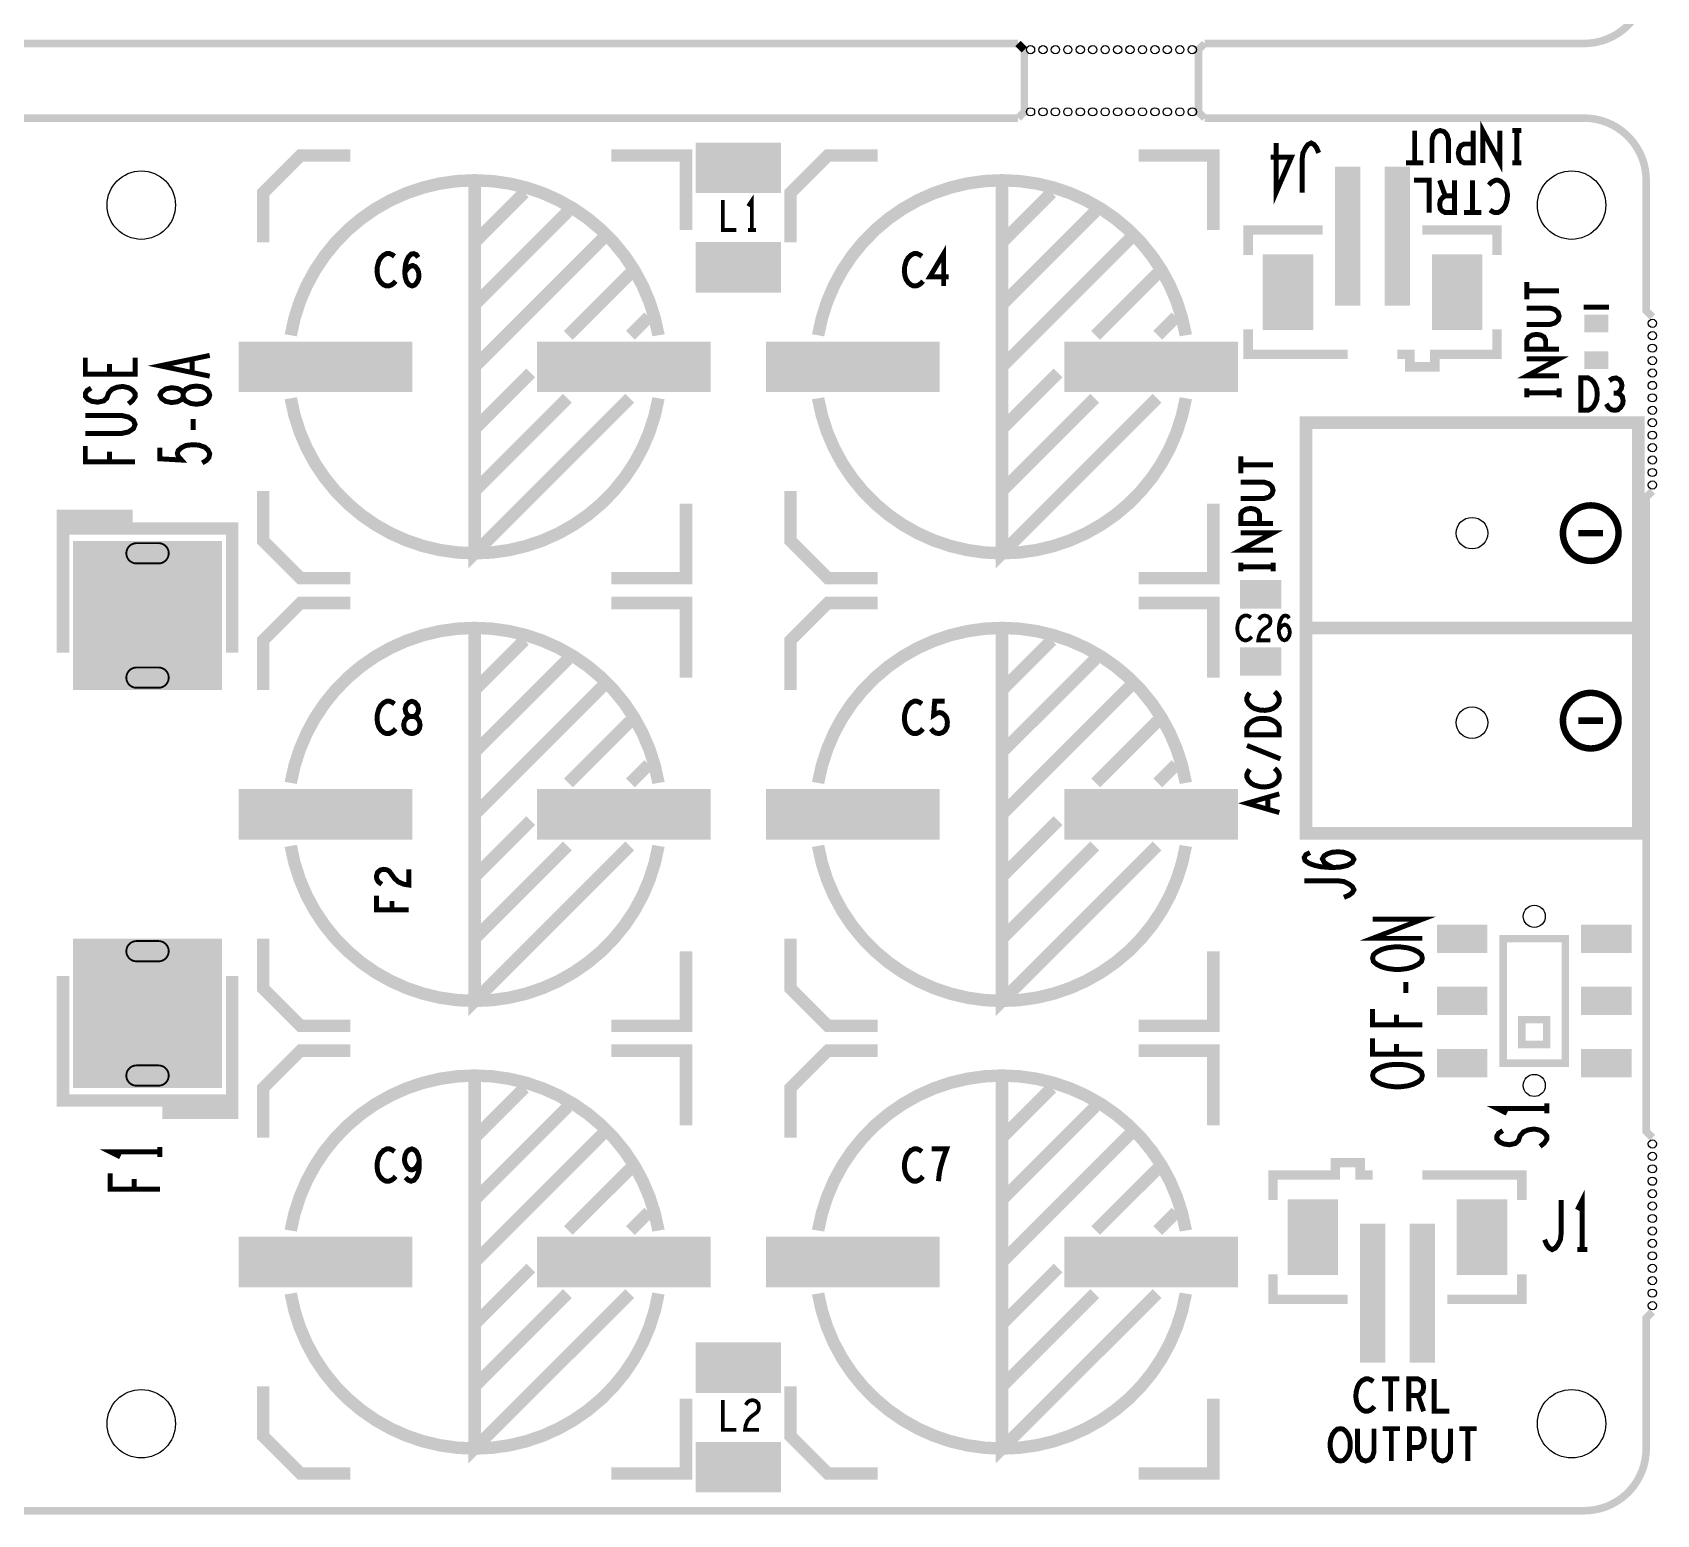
# Model space of a CAD drawing. Extents: x -8 to 132, y -59 to 56.
# Drawn here: x 67.1 to 132.4, y -59.2 to 0.4 of the extents above; entities that cross this region are included whole.
import ezdxf

# ---------------------------------------------------------------- set-up
doc = ezdxf.new("R2010")
doc.units = 0
doc.layers.get('0').update_dxf_attribs({"linetype": 'CONTINUOUS'})
for name, color, linetype in [('BOARD_ART', 7, 'CONTINUOUS'), ('LINEARPIPRO-1-4_DRL', 1, 'CONTINUOUS'), ('LINEARPIPRO_ROU', 4, 'CONTINUOUS'), ('PASTETOP_ART', 10, 'CONTINUOUS'), ('SILK_TOP_ART', 12, 'CONTINUOUS')]:
    doc.layers.add(name, color=color, linetype=linetype)

# ---------------------------------------------------------------- blocks, each defined once
blk = doc.blocks.new('RECTANGLE_5')
blk.add_solid([(1.016, 0.5715), (1.016, -0.5715), (-1.016, 0.5715), (-1.016, -0.5715)])
blk = doc.blocks.new('RECTANGLE_62')
blk.add_solid([(0.4826, 0.3556), (0.4826, -0.3556), (-0.4826, 0.3556), (-0.4826, -0.3556)])
blk = doc.blocks.new('RECTANGLE_61')
blk.add_solid([(3.4925, 1.016), (3.4925, -1.016), (-3.4925, 1.016), (-3.4925, -1.016)])
blk = doc.blocks.new('RECTANGLE_58')
blk.add_solid([(1.7145, 1.016), (1.7145, -1.016), (-1.7145, 1.016), (-1.7145, -1.016)])
blk = doc.blocks.new('RECTANGLE_57')
blk.add_solid([(1.016, 1.524), (1.016, -1.524), (-1.016, 1.524), (-1.016, -1.524)])
blk = doc.blocks.new('RECTANGLE_10')
blk.add_solid([(0.8255, 0.5715), (0.8255, -0.5715), (-0.8255, 0.5715), (-0.8255, -0.5715)])
blk = doc.blocks.new('RECTANGLE_60')
blk.add_solid([(0.508, 2.794), (0.508, -2.794), (-0.508, 2.794), (-0.508, -2.794)])
blk = doc.blocks.new('ROUND_3')
blk.add_circle((0, 0), 0.165)
blk = doc.blocks.new('ROUND_37')
blk.add_circle((0, 0), 0.445)
blk = doc.blocks.new('ROUND_78')
blk.add_circle((0, 0), 0.635)
blk = doc.blocks.new('ROUND_8')
blk.add_circle((0, 0), 1.375)

msp = doc.modelspace()

# ---------------------------------------------------------------- linework, layer by layer
at = {"layer": 'BOARD_ART', "const_width": 0.3048}
for points in [[(129.5, 0, 0.4142136), (132, 2.5)], [(132, -5.5, 0.4142136), (129.5, -3)], [(129.5, -59, 0.4142136), (132, -56.5)]]:
    msp.add_lwpolyline(points, format="xyb", dxfattribs=at)
for points in [[(25.25, 0), (106.75, 0)], [(106.75, 0), (107, -0.25)], [(114.25, -3), (114, -2.75), (114, -0.25), (114.25, 0)], [(114.25, 0), (129.5, 0)], [(107, -0.25), (107, -2.75), (106.75, -3)], [(106.75, -3), (25.25, -3)], [(129.5, -3), (114.25, -3)], [(132.25, -11), (132, -10.75), (132, -5.5)], [(132.25, -44), (132, -43.75), (132, -18.25), (132.25, -18)], [(132, -56.5), (132, -51.25), (132.25, -51)], [(2.5, -59), (129.5, -59)]]:
    msp.add_lwpolyline(points, dxfattribs=at)
at = {"layer": 'LINEARPIPRO_ROU', "const_width": 0.075}
for points in [[(71.3054, -20.0932, 1), (71.3054, -20.907)], [(72.1944, -20.907, 1), (72.1944, -20.0932)], [(71.3054, -25.0932, 1), (71.3054, -25.907)], [(72.1944, -25.907, 1), (72.1944, -25.0932)], [(71.3054, -36.0932, 1), (71.3054, -36.907)], [(72.1944, -36.907, 1), (72.1944, -36.0932)], [(71.3054, -41.0932, 1), (71.3054, -41.907)], [(72.1944, -41.907, 1), (72.1944, -41.0932)]]:
    msp.add_lwpolyline(points, format="xyb", dxfattribs=at)
for points in [[(72.1944, -20.0932), (71.3054, -20.0932)], [(71.3054, -20.907), (72.1944, -20.907)], [(72.1944, -25.0932), (71.3054, -25.0932)], [(71.3054, -25.907), (72.1944, -25.907)], [(72.1944, -36.0932), (71.3054, -36.0932)], [(71.3054, -36.907), (72.1944, -36.907)], [(72.1944, -41.0932), (71.3054, -41.0932)], [(71.3054, -41.907), (72.1944, -41.907)]]:
    msp.add_lwpolyline(points, dxfattribs=at)
at = {"layer": 'PASTETOP_ART'}
for points in [[(68.75, -26), (68.75, -20), (74.75, -26), (74.75, -20)], [(68.75, -20), (68.75, -20), (74.75, -20), (68.75, -20)], [(68.75, -42), (68.75, -36), (74.75, -42), (74.75, -36)]]:
    msp.add_solid(points, dxfattribs=at)
at = {"layer": 'SILK_TOP_ART'}
for points, const_width in [([(126.118, -3.5), (126.118, -4.8), (125.428, -3.5), (125.428, -4.8)], 0.2), ([(117.12, -4), (117.12, -6), (117.7367, -4.5667), (116.9033, -4.5667)], 0.2), ([(118.8333, -4.4), (118.75, -4.2), (118.65, -4.0667), (118.5333, -4), (118.4, -4.0667), (118.3, -4.2), (118.2, -4.4), (118.1667, -4.6666), (118.1667, -6)], 0.2), ([(122.692, -4.8), (122.692, -3.5)], 0.2), ([(124.049, -4.8), (124.049, -3.8683), (123.989, -3.6733), (123.869, -3.5433), (123.719, -3.5), (123.569, -3.5433), (123.449, -3.6733), (123.389, -3.8683), (123.389, -4.8)], 0.2), ([(125.046, -3.5), (125.046, -4.8), (124.686, -4.8), (124.566, -4.735), (124.476, -4.5833), (124.446, -4.41), (124.476, -4.2367), (124.551, -4.1067), (124.686, -4.0416), (125.046, -4.0416)], 0.2), ([(126.98, -3.5), (126.62, -3.5)], 0.2), ([(126.8, -4.8), (126.8, -3.5)], 0.2), ([(79.9, -4.5), (77.9, -4.5), (76.4, -6), (76.4, -8)], 0.5), ([(90.4, -4.5), (93.4, -4.5), (93.4, -7.5)], 0.5), ([(101.1, -4.5), (99.1, -4.5), (97.6, -6), (97.6, -8)], 0.5), ([(111.6, -4.5), (114.6, -4.5), (114.6, -7.5)], 0.5), ([(123.037, -4.8), (122.347, -4.8)], 0.2), ([(126.98, -4.8), (126.62, -4.8)], 0.2), ([(84.9, -5.5), (84.9, -20.5), (91.1341, -14.2659)], 0.5), ([(84.9, -8), (86.9, -6)], 0.5), ([(106.1, -5.5), (106.1, -20.5), (112.3341, -14.2659)], 0.5), ([(106.1, -8), (108.1, -6)], 0.5), ([(123.269, -6.8), (123.269, -5.5), (122.669, -5.5)], 0.2), ([(124.296, -5.5), (124.296, -6.8), (123.921, -6.8), (123.801, -6.735), (123.726, -6.6483), (123.696, -6.475), (123.726, -6.3017), (123.816, -6.1933), (123.921, -6.1283), (124.296, -6.1283)], 0.2), ([(123.921, -6.1283), (123.696, -5.5)], 0.2), ([(125.023, -6.8), (125.023, -5.5)], 0.2), ([(125.72, -6.6917), (125.81, -6.7567), (125.915, -6.8), (126.035, -6.8), (126.17, -6.735), (126.275, -6.6267), (126.35, -6.4967), (126.41, -6.28), (126.425, -6.085), (126.395, -5.89), (126.35, -5.76), (126.26, -5.63), (126.155, -5.5433), (126.05, -5.5), (125.945, -5.5), (125.84, -5.5433), (125.75, -5.6083), (125.675, -5.695)], 0.2), ([(84.9, -11), (84.9, -10.5), (88.65, -6.75)], 0.5), ([(94.8833, -6.3), (94.8833, -7.5), (95.4167, -7.5)], 0.15), ([(96.05, -7.5), (96.05, -6.3), (95.89, -6.54)], 0.15), ([(106.1, -11), (106.1, -10.5), (109.85, -6.75)], 0.5), ([(125.368, -6.8), (124.678, -6.8)], 0.2), ([(84.9, -13.5), (84.9, -13), (90.15, -7.75)], 0.5), ([(95.89, -7.5), (96.21, -7.5)], 0.15), ([(106.1, -13.5), (106.1, -13), (111.35, -7.75)], 0.5), ([(119, -7.5), (116, -7.5), (116, -8.5)], 0.381), ([(126, -8.5), (126, -7.5), (123, -7.5)], 0.381), ([(81.68, -8.5583), (81.59, -8.4933), (81.485, -8.45), (81.365, -8.45), (81.23, -8.515), (81.125, -8.6233), (81.05, -8.7533), (80.99, -8.97), (80.975, -9.165), (81.005, -9.36), (81.05, -9.49), (81.14, -9.62), (81.245, -9.7067), (81.35, -9.75), (81.455, -9.75), (81.56, -9.7067), (81.65, -9.6417), (81.725, -9.555)], 0.2), ([(82.092, -9.2084), (82.197, -9.0567), (82.287, -8.97), (82.407, -8.9267), (82.512, -8.97), (82.587, -9.0567), (82.647, -9.1867), (82.662, -9.3383), (82.647, -9.4684), (82.587, -9.5984), (82.497, -9.7067), (82.392, -9.75), (82.272, -9.7067), (82.167, -9.5767), (82.107, -9.3817), (82.092, -9.165), (82.122, -8.8834), (82.167, -8.7316), (82.242, -8.58), (82.347, -8.4717), (82.452, -8.45), (82.557, -8.4933), (82.632, -8.6017)], 0.2), ([(102.88, -8.5583), (102.79, -8.4933), (102.685, -8.45), (102.565, -8.45), (102.43, -8.515), (102.325, -8.6233), (102.25, -8.7533), (102.19, -8.97), (102.175, -9.165), (102.205, -9.36), (102.25, -9.49), (102.34, -9.62), (102.445, -9.7067), (102.55, -9.75), (102.655, -9.75), (102.76, -9.7067), (102.85, -9.6417), (102.925, -9.555)], 0.2), ([(103.757, -9.75), (103.757, -8.45), (103.202, -9.3817), (103.952, -9.3817)], 0.2), ([(88.6659, -11.7341), (91.15, -9.25)], 0.5), ([(109.8659, -11.7341), (112.35, -9.25)], 0.5), ([(127.2, -10.287), (127.2, -9.597)], 0.2), ([(127.2, -9.942), (128.5, -9.942)], 0.2), ([(91.1659, -11.7341), (91.9, -11)], 0.5), ([(112.3659, -11.7341), (113.1, -11)], 0.5), ([(127.2, -11.299), (128.1317, -11.299), (128.3267, -11.239), (128.4567, -11.119), (128.5, -10.969), (128.4567, -10.819), (128.3267, -10.699), (128.1317, -10.639), (127.2, -10.639)], 0.2), ([(129.492, -10.603), (130.508, -10.603)], 0.2032), ([(116, -11.5), (116, -12.5), (120, -12.5)], 0.381), ([(126, -11.5), (126, -12.5), (123.5, -12.5), (123.5, -13), (122.5, -13), (122.5, -12.5), (122, -12.5)], 0.381), ([(128.5, -12.296), (127.2, -12.296), (127.2, -11.936), (127.265, -11.816), (127.4167, -11.726), (127.59, -11.696), (127.7633, -11.726), (127.8933, -11.801), (127.9584, -11.936), (127.9584, -12.296)], 0.2), ([(71.25, -12.6267), (71.25, -13.2933), (69.25, -13.2933), (69.25, -12.6267)], 0.2), ([(70.2166, -12.8933), (70.2166, -13.2933)], 0.2), ([(74.25, -13.3767), (72.25, -12.96), (74.25, -12.5433)], 0.2), ([(73.55, -12.6933), (73.55, -13.2267)], 0.2), ([(84.9, -15.5), (87.1576, -13.2424)], 0.5), ([(106.1, -15.5), (108.3576, -13.2424)], 0.5), ([(128.5, -13.368), (127.2, -13.368), (128.5, -12.678), (127.2, -12.678)], 0.2), ([(70.9834, -14.49), (71.15, -14.3567), (71.25, -14.2067), (71.25, -14.0733), (71.15, -13.94), (70.9834, -13.84), (70.75, -13.79), (70.5167, -13.8233), (70.3167, -13.9067), (70.1833, -14.0567), (70.1167, -14.2567), (69.9834, -14.3733), (69.75, -14.4233), (69.5167, -14.39), (69.35, -14.3067), (69.25, -14.19), (69.25, -14.0733), (69.3167, -13.9567), (69.4833, -13.8567)], 0.2), ([(74.25, -14.14), (74.2167, -14.0233), (74.1167, -13.89), (73.9501, -13.8067), (73.7167, -13.7733), (73.4834, -13.8067), (73.2834, -13.9067), (73.1833, -14.0567), (73.1833, -14.2233), (73.1167, -14.3233), (72.95, -14.4067), (72.7167, -14.44), (72.4833, -14.39), (72.3167, -14.2734), (72.25, -14.14), (72.3167, -14.0067), (72.4833, -13.89), (72.7167, -13.84), (72.95, -13.8733), (73.1167, -13.9567), (73.1833, -14.0567), (73.1833, -14.2233), (73.2834, -14.3733), (73.4834, -14.4733), (73.7167, -14.5067), (73.9501, -14.4733), (74.1167, -14.39), (74.2167, -14.2567), (74.25, -14.14)], 0.2), ([(129.37, -14.75), (129.37, -13.45), (129.67, -13.45), (129.79, -13.515), (129.88, -13.6017), (129.955, -13.7316), (130.015, -13.8834), (130.03, -14.1), (130.015, -14.3167), (129.955, -14.4684), (129.88, -14.5984), (129.79, -14.685), (129.67, -14.75), (129.37, -14.75)], 0.2), ([(130.832, -14.0567), (130.922, -13.9917), (130.997, -13.8834), (131.027, -13.7533), (130.997, -13.6233), (130.922, -13.515), (130.787, -13.45), (130.652, -13.4717), (130.517, -13.5583)], 0.2), ([(84.9, -19), (84.9, -18), (88.6341, -14.2659)], 0.5), ([(106.1, -19), (106.1, -18), (109.8341, -14.2659)], 0.5), ([(127.2, -14.23), (127.2, -13.87)], 0.2), ([(127.2, -14.05), (128.5, -14.05)], 0.2), ([(128.5, -14.23), (128.5, -13.87)], 0.2), ([(130.397, -14.49), (130.487, -14.6417), (130.607, -14.7283), (130.742, -14.75), (130.862, -14.7283), (130.982, -14.62), (131.057, -14.49), (131.072, -14.36), (131.042, -14.2084), (130.937, -14.1), (130.832, -14.0567), (130.697, -14.0567)], 0.2), ([(69.25, -15.6867), (70.6833, -15.6867), (70.9834, -15.62), (71.1833, -15.4867), (71.25, -15.32), (71.1833, -15.1533), (70.9834, -15.02), (70.6833, -14.9533), (69.25, -14.9533)], 0.2), ([(73.5834, -15.5367), (73.5834, -15.1033)], 0.2), ([(125, -15.245), (118.3198, -15.245), (118.3198, -31.755), (131.6802, -31.755), (131.6802, -15.245), (125, -15.245)], 0.508), ([(71.25, -16.8167), (69.25, -16.8167), (69.25, -16.1833)], 0.2), ([(70.2166, -16.4167), (70.2166, -16.8167)], 0.2), ([(73.9501, -16.8667), (74.1167, -16.7667), (74.2167, -16.65), (74.25, -16.5), (74.1833, -16.35), (74.05, -16.2333), (73.8167, -16.15), (73.55, -16.1333), (73.2834, -16.1667), (73.1167, -16.25), (72.9834, -16.3667), (72.95, -16.4833), (72.9834, -16.6), (73.1167, -16.75), (72.25, -16.7), (72.25, -16.25)], 0.2), ([(115.7, -17.287), (115.7, -16.597)], 0.2), ([(115.7, -16.942), (117, -16.942)], 0.2), ([(115.7, -18.299), (116.6317, -18.299), (116.8267, -18.239), (116.9567, -18.119), (117, -17.969), (116.9567, -17.819), (116.8267, -17.699), (116.6317, -17.639), (115.7, -17.639)], 0.2), ([(79.9, -21.5), (77.9, -21.5), (76.4, -20), (76.4, -18)], 0.5), ([(90.4, -21.5), (93.4, -21.5), (93.4, -18.5)], 0.5), ([(101.1, -21.5), (99.1, -21.5), (97.6, -20), (97.6, -18)], 0.5), ([(111.6, -21.5), (114.6, -21.5), (114.6, -18.5)], 0.5), ([(68.35, -19.5), (68.35, -19), (70.9, -19), (70.9, -19.5)], 0.5), ([(117, -19.296), (115.7, -19.296), (115.7, -18.936), (115.765, -18.816), (115.9167, -18.726), (116.09, -18.696), (116.2633, -18.726), (116.3933, -18.801), (116.4584, -18.936), (116.4584, -19.296)], 0.2), ([(68.35, -24.5), (68.35, -19.5), (75.15, -19.5), (75.15, -24.5)], 0.5), ([(117, -20.368), (115.7, -20.368), (117, -19.678), (115.7, -19.678)], 0.2), ([(130.27, -19.69), (129.27, -19.69)], 0.2601), ([(115.7, -21.23), (115.7, -20.87)], 0.2), ([(117, -21.23), (117, -20.87)], 0.2), ([(115.7, -21.05), (117, -21.05)], 0.2), ([(79.9, -22.5), (77.9, -22.5), (76.4, -24), (76.4, -26)], 0.5), ([(90.4, -22.5), (93.4, -22.5), (93.4, -25.5)], 0.5), ([(101.1, -22.5), (99.1, -22.5), (97.6, -24), (97.6, -26)], 0.5), ([(111.6, -22.5), (114.6, -22.5), (114.6, -25.5)], 0.5), ([(84.9, -23.5), (84.9, -38.5), (91.1341, -32.2659)], 0.5), ([(106.1, -23.5), (106.1, -38.5), (112.3341, -32.2659)], 0.5), ([(116.1067, -23.0833), (116.0367, -23.0333), (115.955, -23), (115.8617, -23), (115.7567, -23.05), (115.675, -23.1333), (115.6167, -23.2333), (115.57, -23.4), (115.5583, -23.55), (115.5817, -23.7), (115.6167, -23.8), (115.6867, -23.9), (115.7683, -23.9667), (115.85, -24), (115.9317, -24), (116.0133, -23.9667), (116.0833, -23.9167), (116.1417, -23.85)], 0.1524), ([(116.4283, -23.1667), (116.4983, -23.0667), (116.58, -23.0167), (116.6733, -23), (116.79, -23.0333), (116.8717, -23.1167), (116.895, -23.2167), (116.8833, -23.3167), (116.8367, -23.4), (116.6033, -23.5667), (116.4983, -23.6833), (116.4283, -23.85), (116.405, -24), (116.895, -24)], 0.1524), ([(117.2283, -23.5834), (117.31, -23.4667), (117.38, -23.4), (117.4733, -23.3667), (117.555, -23.4), (117.6133, -23.4667), (117.66, -23.5667), (117.6717, -23.6833), (117.66, -23.7833), (117.6133, -23.8834), (117.5433, -23.9667), (117.4617, -24), (117.3683, -23.9667), (117.2867, -23.8667), (117.24, -23.7167), (117.2283, -23.55), (117.2517, -23.3334), (117.2867, -23.2167), (117.345, -23.1), (117.4267, -23.0167), (117.5083, -23), (117.59, -23.0333), (117.6483, -23.1167)], 0.1524), ([(131.6802, -23.5), (118.3198, -23.5)], 0.508), ([(84.9, -26), (86.9, -24)], 0.5), ([(106.1, -26), (108.1, -24)], 0.5), ([(84.9, -29), (84.9, -28.5), (88.65, -24.75)], 0.5), ([(106.1, -29), (106.1, -28.5), (109.85, -24.75)], 0.5), ([(84.9, -31.5), (84.9, -31), (90.15, -25.75)], 0.5), ([(106.1, -31.5), (106.1, -31), (111.35, -25.75)], 0.5), ([(116.0583, -26.112), (115.9933, -26.202), (115.95, -26.307), (115.95, -26.427), (116.015, -26.562), (116.1233, -26.667), (116.2533, -26.742), (116.47, -26.802), (116.665, -26.817), (116.86, -26.787), (116.99, -26.742), (117.12, -26.652), (117.2067, -26.547), (117.25, -26.442), (117.25, -26.337), (117.2067, -26.232), (117.1417, -26.142), (117.055, -26.067)], 0.2), ([(81.68, -26.5583), (81.59, -26.4933), (81.485, -26.45), (81.365, -26.45), (81.23, -26.515), (81.125, -26.6233), (81.05, -26.7533), (80.99, -26.97), (80.975, -27.165), (81.005, -27.36), (81.05, -27.49), (81.14, -27.62), (81.245, -27.7067), (81.35, -27.75), (81.455, -27.75), (81.56, -27.7067), (81.65, -27.6417), (81.725, -27.555)], 0.2), ([(82.377, -27.75), (82.482, -27.7283), (82.602, -27.6634), (82.677, -27.555), (82.707, -27.4033), (82.677, -27.2517), (82.587, -27.1217), (82.452, -27.0567), (82.302, -27.0567), (82.212, -27.0133), (82.137, -26.905), (82.107, -26.7533), (82.152, -26.6017), (82.257, -26.4933), (82.377, -26.45), (82.497, -26.4933), (82.602, -26.6017), (82.647, -26.7533), (82.617, -26.905), (82.542, -27.0133), (82.452, -27.0567), (82.302, -27.0567), (82.167, -27.1217), (82.077, -27.2517), (82.047, -27.4033), (82.077, -27.555), (82.152, -27.6634), (82.272, -27.7283), (82.377, -27.75)], 0.2), ([(102.88, -26.5583), (102.79, -26.4933), (102.685, -26.45), (102.565, -26.45), (102.43, -26.515), (102.325, -26.6233), (102.25, -26.7533), (102.19, -26.97), (102.175, -27.165), (102.205, -27.36), (102.25, -27.49), (102.34, -27.62), (102.445, -27.7067), (102.55, -27.75), (102.655, -27.75), (102.76, -27.7067), (102.85, -27.6417), (102.925, -27.555)], 0.2), ([(103.247, -27.555), (103.337, -27.6634), (103.442, -27.7283), (103.577, -27.75), (103.712, -27.7067), (103.817, -27.62), (103.892, -27.4684), (103.907, -27.295), (103.877, -27.1217), (103.802, -27.0133), (103.697, -26.9267), (103.592, -26.905), (103.487, -26.9267), (103.352, -27.0133), (103.397, -26.45), (103.802, -26.45)], 0.2), ([(88.6659, -29.7341), (91.15, -27.25)], 0.5), ([(109.8659, -29.7341), (112.35, -27.25)], 0.5), ([(117.25, -27.799), (115.95, -27.799), (115.95, -27.499), (116.015, -27.379), (116.1017, -27.289), (116.2316, -27.214), (116.3834, -27.154), (116.6, -27.139), (116.8167, -27.154), (116.9684, -27.214), (117.0984, -27.289), (117.185, -27.379), (117.25, -27.499), (117.25, -27.799)], 0.2), ([(130.27, -27.23), (129.27, -27.23)], 0.2601), ([(117.2933, -28.766), (115.95, -28.226)], 0.2), ([(91.1659, -29.7341), (91.9, -29)], 0.5), ([(112.3659, -29.7341), (113.1, -29)], 0.5), ([(116.0583, -29.193), (115.9933, -29.283), (115.95, -29.388), (115.95, -29.508), (116.015, -29.643), (116.1233, -29.748), (116.2533, -29.823), (116.47, -29.883), (116.665, -29.898), (116.86, -29.868), (116.99, -29.823), (117.12, -29.733), (117.2067, -29.628), (117.25, -29.523), (117.25, -29.418), (117.2067, -29.313), (117.1417, -29.223), (117.055, -29.148)], 0.2), ([(117.25, -30.925), (115.95, -30.55), (117.25, -30.175)], 0.2), ([(116.795, -30.31), (116.795, -30.79)], 0.2), ([(84.9, -33.5), (87.1576, -31.2424)], 0.5), ([(106.1, -33.5), (108.3576, -31.2424)], 0.5), ([(84.9, -37), (84.9, -36), (88.6341, -32.2659)], 0.5), ([(106.1, -37), (106.1, -36), (109.8341, -32.2659)], 0.5), ([(119.4167, -33.1367), (119.1833, -33.02), (119.05, -32.92), (118.9834, -32.7867), (119.05, -32.67), (119.1833, -32.5867), (119.3833, -32.52), (119.6167, -32.5033), (119.8167, -32.52), (120.0167, -32.5867), (120.1833, -32.6867), (120.25, -32.8033), (120.1833, -32.9367), (119.9834, -33.0533), (119.6833, -33.12), (119.35, -33.1367), (118.9167, -33.1033), (118.6833, -33.0533), (118.45, -32.97), (118.2833, -32.8533), (118.25, -32.7367), (118.3167, -32.62), (118.4833, -32.5367)], 0.2), ([(81.1667, -33.808), (81.0367, -33.718), (80.9717, -33.613), (80.95, -33.493), (80.9933, -33.343), (81.1017, -33.238), (81.2316, -33.208), (81.3617, -33.223), (81.47, -33.283), (81.6867, -33.583), (81.8383, -33.718), (82.055, -33.808), (82.25, -33.838), (82.25, -33.208)], 0.2), ([(119.85, -34.3333), (120.05, -34.25), (120.1833, -34.15), (120.25, -34.0333), (120.1833, -33.9), (120.05, -33.8), (119.85, -33.7), (119.5834, -33.6667), (118.25, -33.6667)], 0.2), ([(82.25, -34.835), (80.95, -34.835), (80.95, -34.265)], 0.2), ([(81.5783, -34.475), (81.5783, -34.835)], 0.2), ([(123, -35.9833), (121, -35.9833), (123, -35.2167), (121, -35.2167)], 0.2), ([(79.9, -39.5), (77.9, -39.5), (76.4, -38), (76.4, -36)], 0.5), ([(101.1, -39.5), (99.1, -39.5), (97.6, -38), (97.6, -36)], 0.5), ([(128.75, -41), (128.75, -36), (126.25, -36), (126.25, -41), (128.75, -41)], 0.3), ([(90.4, -39.5), (93.4, -39.5), (93.4, -36.5)], 0.5), ([(111.6, -39.5), (114.6, -39.5), (114.6, -36.5)], 0.5), ([(123, -36.78), (122.9667, -36.9134), (122.8334, -37.03), (122.6334, -37.13), (122.4, -37.1967), (122.1333, -37.23), (121.8667, -37.23), (121.6, -37.1967), (121.3666, -37.13), (121.1667, -37.03), (121.0333, -36.9134), (121, -36.78), (121.0333, -36.6467), (121.1667, -36.53), (121.3666, -36.43), (121.6, -36.3633), (121.8667, -36.33), (122.1333, -36.33), (122.4, -36.3633), (122.6334, -36.43), (122.8334, -36.53), (122.9667, -36.6467), (123, -36.78)], 0.2), ([(75.15, -37.5), (75.15, -42.5), (68.35, -42.5), (68.35, -37.5)], 0.5), ([(122.3334, -38.1767), (122.3334, -37.7433)], 0.2), ([(123, -39.4567), (121, -39.4567), (121, -38.8233)], 0.2), ([(121.9666, -39.0567), (121.9666, -39.4567)], 0.2), ([(128, -40.25), (127, -40.25), (127, -39.25), (128, -39.25), (128, -40.25)], 0.3), ([(79.9, -40.5), (77.9, -40.5), (76.4, -42), (76.4, -44)], 0.5), ([(90.4, -40.5), (93.4, -40.5), (93.4, -43.5)], 0.5), ([(101.1, -40.5), (99.1, -40.5), (97.6, -42), (97.6, -44)], 0.5), ([(111.6, -40.5), (114.6, -40.5), (114.6, -43.5)], 0.5), ([(123, -40.6367), (121, -40.6367), (121, -40.0033)], 0.2), ([(121.9666, -40.2367), (121.9666, -40.6367)], 0.2), ([(123, -41.5), (122.9667, -41.6334), (122.8334, -41.75), (122.6334, -41.85), (122.4, -41.9167), (122.1333, -41.95), (121.8667, -41.95), (121.6, -41.9167), (121.3666, -41.85), (121.1667, -41.75), (121.0333, -41.6334), (121, -41.5), (121.0333, -41.3667), (121.1667, -41.25), (121.3666, -41.15), (121.6, -41.0833), (121.8667, -41.05), (122.1333, -41.05), (122.4, -41.0833), (122.6334, -41.15), (122.8334, -41.25), (122.9667, -41.3667), (123, -41.5)], 0.2), ([(84.9, -41.5), (84.9, -56.5), (91.1341, -50.2659)], 0.5), ([(84.9, -44), (86.9, -42)], 0.5), ([(106.1, -41.5), (106.1, -56.5), (112.3341, -50.2659)], 0.5), ([(106.1, -44), (108.1, -42)], 0.5), ([(75.15, -42.5), (75.15, -43), (72.6, -43), (72.6, -42.5)], 0.5), ([(84.9, -47), (84.9, -46.5), (88.65, -42.75)], 0.5), ([(106.1, -47), (106.1, -46.5), (109.85, -42.75)], 0.5), ([(128, -42.82), (126, -42.82), (126.4, -43.02)], 0.2), ([(128, -43.02), (128, -42.62)], 0.2), ([(84.9, -49.5), (84.9, -49), (90.15, -43.75)], 0.5), ([(106.1, -49.5), (106.1, -49), (111.35, -43.75)], 0.5), ([(127.7334, -44.35), (127.9, -44.2167), (128, -44.0667), (128, -43.9333), (127.9, -43.8), (127.7334, -43.7), (127.5, -43.65), (127.2667, -43.6833), (127.0667, -43.7667), (126.9333, -43.9167), (126.8667, -44.1167), (126.7334, -44.2333), (126.5, -44.2833), (126.2667, -44.25), (126.1, -44.1667), (126, -44.05), (126, -43.9333), (126.0667, -43.8167), (126.2333, -43.7167)], 0.2), ([(72.25, -44.77), (72.25, -44.37)], 0.2), ([(81.68, -44.5583), (81.59, -44.4933), (81.485, -44.45), (81.365, -44.45), (81.23, -44.515), (81.125, -44.6233), (81.05, -44.7533), (80.99, -44.97), (80.975, -45.165), (81.005, -45.36), (81.05, -45.49), (81.14, -45.62), (81.245, -45.7067), (81.35, -45.75), (81.455, -45.75), (81.56, -45.7067), (81.65, -45.6417), (81.725, -45.555)], 0.2), ([(82.122, -45.5984), (82.227, -45.7067), (82.347, -45.75), (82.467, -45.7067), (82.572, -45.5767), (82.647, -45.3817), (82.677, -45.1867), (82.677, -44.9483), (82.647, -44.7533), (82.572, -44.58), (82.482, -44.4933), (82.377, -44.45), (82.257, -44.4933), (82.167, -44.58), (82.107, -44.71), (82.077, -44.8834), (82.107, -45.035), (82.182, -45.1867), (82.272, -45.2734), (82.377, -45.295), (82.497, -45.2517), (82.587, -45.1433), (82.677, -44.9483)], 0.2), ([(102.88, -44.5583), (102.79, -44.4933), (102.685, -44.45), (102.565, -44.45), (102.43, -44.515), (102.325, -44.6233), (102.25, -44.7533), (102.19, -44.97), (102.175, -45.165), (102.205, -45.36), (102.25, -45.49), (102.34, -45.62), (102.445, -45.7067), (102.55, -45.75), (102.655, -45.75), (102.76, -45.7067), (102.85, -45.6417), (102.925, -45.555)], 0.2), ([(103.547, -45.75), (103.577, -45.4684), (103.622, -45.23), (103.682, -45.0133), (103.757, -44.775), (103.877, -44.45), (103.277, -44.45)], 0.2), ([(72.25, -44.57), (70.25, -44.57), (70.65, -44.77)], 0.2), ([(88.6659, -47.7341), (91.15, -45.25)], 0.5), ([(109.8659, -47.7341), (112.35, -45.25)], 0.5), ([(117, -46.5), (117, -45.5), (119.5, -45.5), (119.5, -45), (120.5, -45), (120.5, -45.5), (121, -45.5)], 0.381), ([(72.25, -46.0667), (70.25, -46.0667), (70.25, -45.4333)], 0.2), ([(71.2166, -45.6667), (71.2166, -46.0667)], 0.2), ([(127, -46.5), (127, -45.5), (123, -45.5)], 0.381), ([(129.43, -48.5), (129.43, -46.5), (129.23, -46.9)], 0.2), ([(91.1659, -47.7341), (91.9, -47)], 0.5), ([(112.3659, -47.7341), (113.1, -47)], 0.5), ([(127.9167, -48.1), (128, -48.3), (128.1, -48.4333), (128.2167, -48.5), (128.35, -48.4333), (128.45, -48.3), (128.55, -48.1), (128.5833, -47.8334), (128.5833, -46.5)], 0.2), ([(129.23, -48.5), (129.63, -48.5)], 0.2), ([(84.9, -51.5), (87.1576, -49.2424)], 0.5), ([(106.1, -51.5), (108.3576, -49.2424)], 0.5), ([(117, -49.5), (117, -50.5), (120, -50.5)], 0.381), ([(124, -50.5), (127, -50.5), (127, -49.5)], 0.381), ([(84.9, -55), (84.9, -54), (88.6341, -50.2659)], 0.5), ([(106.1, -55), (106.1, -54), (109.8341, -50.2659)], 0.5), ([(79.9, -57.5), (77.9, -57.5), (76.4, -56), (76.4, -54)], 0.5), ([(101.1, -57.5), (99.1, -57.5), (97.6, -56), (97.6, -54)], 0.5), ([(121.03, -53.8083), (120.94, -53.7433), (120.835, -53.7), (120.715, -53.7), (120.58, -53.765), (120.475, -53.8733), (120.4, -54.0033), (120.34, -54.22), (120.325, -54.415), (120.355, -54.61), (120.4, -54.74), (120.49, -54.87), (120.595, -54.9567), (120.7, -55), (120.805, -55), (120.91, -54.9567), (121, -54.8917), (121.075, -54.805)], 0.2), ([(121.382, -53.7), (122.072, -53.7)], 0.2), ([(121.727, -53.7), (121.727, -55)], 0.2), ([(122.454, -55), (122.454, -53.7), (122.829, -53.7), (122.949, -53.765), (123.024, -53.8517), (123.054, -54.025), (123.024, -54.1983), (122.934, -54.3067), (122.829, -54.3717), (122.454, -54.3717)], 0.2), ([(123.481, -53.7), (123.481, -55), (124.081, -55)], 0.2), ([(90.4, -57.5), (93.4, -57.5), (93.4, -54.5)], 0.5), ([(94.8833, -54.55), (94.8833, -55.75), (95.4167, -55.75)], 0.15), ([(95.7967, -54.75), (95.8767, -54.63), (95.97, -54.57), (96.0767, -54.55), (96.21, -54.59), (96.3033, -54.69), (96.33, -54.81), (96.3167, -54.93), (96.2633, -55.03), (95.9967, -55.23), (95.8767, -55.37), (95.7967, -55.57), (95.77, -55.75), (96.33, -55.75)], 0.15), ([(111.6, -57.5), (114.6, -57.5), (114.6, -54.5)], 0.5), ([(122.829, -54.3717), (123.054, -55)], 0.2), ([(119.7, -57), (119.58, -56.9783), (119.475, -56.8917), (119.385, -56.7617), (119.325, -56.61), (119.295, -56.4367), (119.295, -56.2633), (119.325, -56.09), (119.385, -55.9383), (119.475, -55.8083), (119.58, -55.7217), (119.7, -55.7), (119.82, -55.7217), (119.925, -55.8083), (120.015, -55.9383), (120.075, -56.09), (120.105, -56.2633), (120.105, -56.4367), (120.075, -56.61), (120.015, -56.7617), (119.925, -56.8917), (119.82, -56.9783), (119.7, -57)], 0.2), ([(120.397, -55.7), (120.397, -56.6317), (120.457, -56.8267), (120.577, -56.9567), (120.727, -57), (120.877, -56.9567), (120.997, -56.8267), (121.057, -56.6317), (121.057, -55.7)], 0.2), ([(121.409, -55.7), (122.099, -55.7)], 0.2), ([(121.754, -55.7), (121.754, -57)], 0.2), ([(122.481, -57), (122.481, -55.7), (122.841, -55.7), (122.961, -55.765), (123.051, -55.9167), (123.081, -56.09), (123.051, -56.2633), (122.976, -56.3933), (122.841, -56.4584), (122.481, -56.4584)], 0.2), ([(123.478, -55.7), (123.478, -56.6317), (123.538, -56.8267), (123.658, -56.9567), (123.808, -57), (123.958, -56.9567), (124.078, -56.8267), (124.138, -56.6317), (124.138, -55.7)], 0.2), ([(124.49, -55.7), (125.18, -55.7)], 0.2), ([(124.835, -55.7), (124.835, -57)], 0.2)]:
    msp.add_lwpolyline(points, dxfattribs=dict(at, const_width=const_width))
at = {"layer": 'SILK_TOP_ART', "const_width": 0.5}
for points in [[(84.9, -5.5, 0.3653676), (77.5076, -11.7341)], [(92.2924, -11.7341, 0.3653676), (84.9, -5.5)], [(106.1, -5.5, 0.3653676), (98.7076, -11.7341)], [(113.4924, -11.7341, 0.3653676), (106.1, -5.5)], [(77.5076, -14.2659, 0.3653676), (84.9, -20.5)], [(84.9, -20.5, 0.3653675), (92.2924, -14.2659)], [(98.7076, -14.2659, 0.3653676), (106.1, -20.5)], [(106.1, -20.5, 0.3653675), (113.4924, -14.2659)], [(84.9, -23.5, 0.3653676), (77.5076, -29.7341)], [(92.2924, -29.7341, 0.3653676), (84.9, -23.5)], [(106.1, -23.5, 0.3653676), (98.7076, -29.7341)], [(113.4924, -29.7341, 0.3653676), (106.1, -23.5)], [(77.5076, -32.2659, 0.3653676), (84.9, -38.5)], [(84.9, -38.5, 0.3653675), (92.2924, -32.2659)], [(98.7076, -32.2659, 0.3653676), (106.1, -38.5)], [(106.1, -38.5, 0.3653675), (113.4924, -32.2659)], [(84.9, -41.5, 0.3653676), (77.5076, -47.7341)], [(92.2924, -47.7341, 0.3653676), (84.9, -41.5)], [(106.1, -41.5, 0.3653676), (98.7076, -47.7341)], [(113.4924, -47.7341, 0.3653676), (106.1, -41.5)], [(77.5076, -50.2659, 0.3653676), (84.9, -56.5)], [(84.9, -56.5, 0.3653675), (92.2924, -50.2659)], [(98.7076, -50.2659, 0.3653676), (106.1, -56.5)], [(106.1, -56.5, 0.3653675), (113.4924, -50.2659)]]:
    msp.add_lwpolyline(points, format="xyb", dxfattribs=at)
at = {"layer": 'SILK_TOP_ART', "const_width": 0.2601}
for points in [[(128.6521, -19.69, 1), (130.8881, -19.69, 1)], [(128.6521, -27.23, 1), (130.8881, -27.23, 1)]]:
    msp.add_lwpolyline(points, format="xyb", close=True, dxfattribs=at)

# ---------------------------------------------------------------- block references
at = {"layer": 'LINEARPIPRO-1-4_DRL'}
for name, p in [('ROUND_3', (107.25, -0.25)), ('ROUND_3', (107.75, -0.25)), ('ROUND_3', (108.25, -0.25)), ('ROUND_3', (108.75, -0.25)), ('ROUND_3', (109.25, -0.25)), ('ROUND_3', (109.75, -0.25)), ('ROUND_3', (110.25, -0.25)), ('ROUND_3', (110.75, -0.25)), ('ROUND_3', (111.25, -0.25)), ('ROUND_3', (111.75, -0.25)), ('ROUND_3', (112.25, -0.25)), ('ROUND_3', (112.75, -0.25)), ('ROUND_3', (113.25, -0.25)), ('ROUND_3', (113.75, -0.25)), ('ROUND_3', (107.25, -2.75)), ('ROUND_3', (107.75, -2.75)), ('ROUND_3', (108.25, -2.75)), ('ROUND_3', (108.75, -2.75)), ('ROUND_3', (109.25, -2.75)), ('ROUND_3', (109.75, -2.75)), ('ROUND_3', (110.25, -2.75)), ('ROUND_3', (110.75, -2.75)), ('ROUND_3', (111.25, -2.75)), ('ROUND_3', (111.75, -2.75)), ('ROUND_3', (112.25, -2.75)), ('ROUND_3', (112.75, -2.75)), ('ROUND_3', (113.25, -2.75)), ('ROUND_3', (113.75, -2.75)), ('ROUND_8', (71.5, -6.5)), ('ROUND_8', (129, -6.5)), ('ROUND_3', (132.25, -11.25)), ('ROUND_3', (132.25, -11.75)), ('ROUND_3', (132.25, -12.25)), ('ROUND_3', (132.25, -12.75)), ('ROUND_3', (132.25, -13.25)), ('ROUND_3', (132.25, -13.75)), ('ROUND_3', (132.25, -14.25)), ('ROUND_3', (132.25, -14.75)), ('ROUND_3', (132.25, -15.25)), ('ROUND_3', (132.25, -15.75)), ('ROUND_3', (132.25, -16.25)), ('ROUND_3', (132.25, -16.75)), ('ROUND_3', (132.25, -17.25)), ('ROUND_3', (132.25, -17.75)), ('ROUND_78', (125, -19.69)), ('ROUND_78', (125, -27.31)), ('ROUND_37', (127.5, -35.1)), ('ROUND_37', (127.5, -41.9)), ('ROUND_3', (132.25, -44.25)), ('ROUND_3', (132.25, -44.75)), ('ROUND_3', (132.25, -45.25)), ('ROUND_3', (132.25, -45.75)), ('ROUND_3', (132.25, -46.25)), ('ROUND_3', (132.25, -46.75)), ('ROUND_3', (132.25, -47.25)), ('ROUND_3', (132.25, -47.75)), ('ROUND_3', (132.25, -48.25)), ('ROUND_3', (132.25, -48.75)), ('ROUND_3', (132.25, -49.25)), ('ROUND_3', (132.25, -49.75)), ('ROUND_3', (132.25, -50.25)), ('ROUND_3', (132.25, -50.75)), ('ROUND_8', (71.5, -55.5)), ('ROUND_8', (129, -55.5))]:
    msp.add_blockref(name, p, dxfattribs=at)
at = {"layer": 'PASTETOP_ART'}
for name, p in [('RECTANGLE_58', (95.5, -5)), ('RECTANGLE_60', (120, -7.7501)), ('RECTANGLE_60', (122, -7.7501)), ('RECTANGLE_58', (95.5, -9)), ('RECTANGLE_57', (117.6, -10)), ('RECTANGLE_57', (124.4, -10)), ('RECTANGLE_62', (130, -11.2634)), ('RECTANGLE_61', (78.9, -13)), ('RECTANGLE_61', (90.9, -13)), ('RECTANGLE_61', (100.1, -13)), ('RECTANGLE_61', (112.1, -13)), ('RECTANGLE_62', (130, -12.7366)), ('RECTANGLE_10', (116.5, -22.15)), ('RECTANGLE_10', (116.5, -24.85)), ('RECTANGLE_61', (78.9, -31)), ('RECTANGLE_61', (90.9, -31)), ('RECTANGLE_61', (100.1, -31)), ('RECTANGLE_61', (112.1, -31)), ('RECTANGLE_5', (124.6, -36)), ('RECTANGLE_5', (130.4, -36)), ('RECTANGLE_5', (124.6, -38.5)), ('RECTANGLE_5', (130.4, -38.5)), ('RECTANGLE_5', (124.6, -41)), ('RECTANGLE_5', (130.4, -41)), ('RECTANGLE_57', (118.6, -48)), ('RECTANGLE_57', (125.4, -48)), ('RECTANGLE_60', (121, -50.2499)), ('RECTANGLE_60', (123, -50.2499)), ('RECTANGLE_61', (78.9, -49)), ('RECTANGLE_61', (90.9, -49)), ('RECTANGLE_61', (100.1, -49)), ('RECTANGLE_61', (112.1, -49)), ('RECTANGLE_58', (95.5, -53.25)), ('RECTANGLE_58', (95.5, -57.25))]:
    msp.add_blockref(name, p, dxfattribs=at)

doc.saveas('drawing.dxf')
